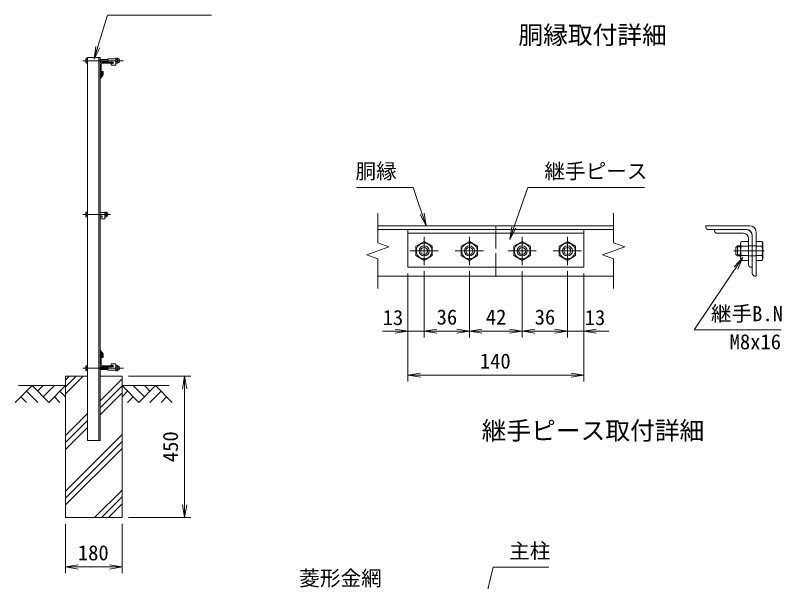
# Model space of a CAD drawing. Units: millimetres, scale not verified, with parts at other scales. Extents: x -4200 to 4200, y -2970 to 2970.
# Drawn here: x -168 to 2270, y -260 to 1543 of the extents above; entities that cross this region are included whole.
import ezdxf
from ezdxf.enums import TextEntityAlignment as Align

# ---------------------------------------------------------------- set-up
doc = ezdxf.new("R2010")
doc.units = ezdxf.units.MM
doc.header["$LTSCALE"] = 10
doc.linetypes.add('DASHED', pattern=[7.5, 6, -1.5])
doc.linetypes.add('USER1', pattern=[50.8, 31.75, -6.35, 6.35, -6.35])
for name, color, linetype, lineweight in [('0-0_D-STR1', 1, 'Continuous', 18), ('0-1_D-BMK', 2, 'USER1', 13), ('0-2_D-STR-DIM', 7, 'Continuous', 13), ('0-3_D-STR3', 3, 'Continuous', 13), ('0-4_D-BGD', 7, 'Continuous', 18), ('0-5_D-STR4', 7, 'Continuous', 18), ('0-6_D-DCR-HCH', 7, 'Continuous', 13), ('0-7_D-STR-TXT', 7, 'Continuous', 13), ('0-8_0', 7, 'Continuous', 18)]:
    doc.layers.add(name, color=color, linetype=linetype, lineweight=lineweight)
doc.layers.add('0-9_D-TTL-TXT', color=7, linetype='Continuous')
doc.styles.add('ＭＳ ゴシック', font='')
doc.styles.get('ＭＳ ゴシック').set_extended_font_data('MS Gothic')

# ---------------------------------------------------------------- blocks, each defined once
blk = doc.blocks.new('_Open')
at = {"layer": '0-8_0'}
blk.add_line((-10, 1.667), (0, 0), dxfattribs=at)
blk.add_lwpolyline([(-10, -1.667), (0, 0), (-10, 0)], dxfattribs=at)

msp = doc.modelspace()

# ---------------------------------------------------------------- linework, layer by layer
at = {"layer": '0-0_D-STR1'}
for p, q in [((61.53, 188.92), (61.53, 1408.92)), ((101.53, 1408.92), (61.53, 1408.92)), ((98.03, 188.92), (98.03, 1408.92)), ((101.53, 188.92), (101.53, 1408.92)), ((141.53, 1393.92), (106.53, 1393.92)), ((139.53, 1390.92), (109.03, 1390.92)), ((141.53, 1392.92), (141.53, 1393.92)), ((101.53, 1388.92), (101.53, 1353.92)), ((104.53, 1386.42), (104.53, 1355.92)), ((108.53, 1354.42), (101.53, 1345.37)), ((102.53, 1353.92), (101.53, 1353.92)), ((111.53, 1353.3), (101.53, 1340.8)), ((101.53, 1345.37), (101.53, 1340.8)), ((108.53, 1364.3), (108.53, 1354.42)), ((108.53, 1364.3), (111.53, 1364.3)), ((111.53, 1364.3), (111.53, 1353.3)), ((985.69, 872.81), (1735.69, 872.81)), ((985.69, 860.81), (1735.69, 860.81)), ((1360.69, 872.81), (1360.69, 860.81)), ((2169.05, 872.81), (2029.05, 872.81)), ((2029.05, 868.81), (2029.05, 872.81)), ((2159.05, 860.81), (2037.05, 860.81)), ((2177.05, 720.81), (2177.05, 842.81)), ((2189.05, 712.81), (2189.05, 852.81)), ((1360.69, 740.81), (1360.69, 712.81)), ((985.69, 712.81), (1735.69, 712.81)), ((2185.05, 712.81), (2189.05, 712.81)), ((111.53, 464.65), (101.53, 477.15)), ((102.53, 463.92), (101.53, 463.92)), ((101.53, 428.92), (101.53, 463.92)), ((108.53, 453.65), (108.53, 463.53)), ((111.53, 453.65), (111.53, 464.65)), ((104.53, 431.42), (104.53, 461.92)), ((108.53, 453.65), (111.53, 453.65)), ((141.53, 423.92), (106.53, 423.92)), ((139.53, 426.92), (109.03, 426.92)), ((141.53, 424.92), (141.53, 423.92)), ((101.53, 188.92), (61.53, 188.92))]:
    msp.add_line(p, q, dxfattribs=at)
at = {"layer": '0-0_D-STR1', "color": 4, "linetype": 'DASHED', "lineweight": 13}
msp.add_line((1360.69, 860.81), (1360.69, 740.81), dxfattribs=at)
at = {"layer": '0-0_D-STR1'}
msp.add_lwpolyline([(108.53, 463.53), (101.53, 472.58), (101.53, 477.15)], dxfattribs=at)
for centre, radius, start, end in [((106.53, 1388.92), 5, 90, 180), ((109.03, 1386.42), 4.5, 90, 180), ((139.53, 1392.92), 2, 270, 0), ((102.53, 1355.92), 2, 270, 0), ((2037.05, 868.81), 8, 180, 270), ((2159.05, 842.81), 18, 0, 90), ((2169.05, 852.81), 20, 0, 90), ((2185.05, 720.81), 8, 180, 270), ((102.53, 461.92), 2, 0, 90), ((106.53, 428.92), 5, 180, 270), ((109.03, 431.42), 4.5, 180, 270), ((139.53, 424.92), 2, 0, 90)]:
    msp.add_arc(centre, radius, start, end, dxfattribs=at)
at = {"layer": '0-1_D-BMK'}
for p, q in [((175.76, 1398.42), (46.53, 1398.42)), ((134.53, 908.92), (46.53, 908.92)), ((1132.69, 837.81), (1132.69, 747.81)), ((1276.69, 837.81), (1276.69, 747.81)), ((1444.69, 837.81), (1444.69, 747.81)), ((1588.69, 837.81), (1588.69, 747.81)), ((1087.69, 792.81), (1177.69, 792.81)), ((1231.69, 792.81), (1321.69, 792.81)), ((1399.69, 792.81), (1489.69, 792.81)), ((1543.69, 792.81), (1633.69, 792.81)), ((2118.25, 792.81), (2215.05, 792.81)), ((175.76, 419.42), (46.53, 419.42))]:
    msp.add_line(p, q, dxfattribs=at)
at = {"layer": '0-2_D-STR-DIM'}
for p, q in [((985.69, 912.81), (985.69, 818.46)), ((1735.69, 912.81), (1735.69, 818.46)), ((1700.45, 779.99), (1770.93, 805.64)), ((1770.93, 805.64), (1735.69, 818.46)), ((985.69, 767.16), (985.69, 672.81)), ((1735.69, 767.16), (1700.45, 779.99)), ((1735.69, 767.16), (1735.69, 672.81)), ((1080.69, 720.81), (1080.69, 377.1)), ((1080.69, 720.81), (1080.69, 517.1)), ((1132.69, 727.81), (1132.69, 517.1)), ((1132.69, 727.81), (1132.69, 517.1)), ((1276.69, 727.81), (1276.69, 517.1)), ((1276.69, 727.81), (1276.69, 517.1)), ((1444.69, 727.81), (1444.69, 517.1)), ((1444.69, 727.81), (1444.69, 517.1)), ((1588.69, 727.81), (1588.69, 517.1)), ((1588.69, 727.81), (1588.69, 517.1)), ((1640.69, 720.81), (1640.69, 377.1)), ((1640.69, 720.81), (1640.69, 517.1)), ((1040.69, 537.1), (1000.69, 537.1)), ((1080.69, 537.1), (1132.69, 537.1)), ((1132.69, 537.1), (1276.69, 537.1)), ((1172.69, 537.1), (1212.69, 537.1)), ((1276.69, 537.1), (1444.69, 537.1)), ((1444.69, 537.1), (1588.69, 537.1)), ((1548.69, 537.1), (1508.69, 537.1)), ((1588.69, 537.1), (1640.69, 537.1)), ((1680.69, 537.1), (1720.69, 537.1)), ((191.53, 393.92), (390.54, 393.92)), ((370.54, -56.08), (370.54, 393.92)), ((1080.69, 397.1), (1640.69, 397.1)), ((191.53, -56.08), (390.54, -56.08)), ((-8.47, -76.08), (-8.47, -233.4)), ((171.53, -76.08), (171.53, -233.4)), ((-8.47, -213.4), (171.53, -213.4))]:
    msp.add_line(p, q, dxfattribs=at)
msp.add_lwpolyline([(985.69, 767.16), (950.45, 779.99), (1020.93, 805.64), (985.69, 818.46)], dxfattribs=at)
at = {"layer": '0-3_D-STR3'}
for p, q in [((56.23, 1404.72), (56.92, 1405.92)), ((56.23, 1404.72), (56.23, 1392.12)), ((56.23, 1392.12), (56.92, 1390.91)), ((61.53, 1405.92), (56.92, 1405.92)), ((61.53, 1402.17), (56.92, 1402.17)), ((61.53, 1394.66), (56.92, 1394.66)), ((61.53, 1390.91), (56.92, 1390.91)), ((61.53, 1405.92), (61.53, 1390.91)), ((101.53, 1402.42), (126.78, 1402.42)), ((101.53, 1401.67), (126.78, 1401.67)), ((101.53, 1395.17), (126.78, 1395.17)), ((101.53, 1394.42), (126.78, 1394.42)), ((126.78, 1404.42), (126.78, 1393.92)), ((151.78, 1404.42), (126.78, 1404.42)), ((141.53, 1393.92), (126.78, 1393.92)), ((151.78, 1404.65), (151.78, 1392.31)), ((151.78, 1404.65), (151.78, 1392.31)), ((151.78, 1404.42), (151.78, 1384.42)), ((152.78, 1406.52), (157.28, 1406.52)), ((157.28, 1402.47), (152.78, 1402.47)), ((157.28, 1394.37), (152.78, 1394.37)), ((152.78, 1390.32), (157.28, 1390.32)), ((158.28, 1404.65), (158.28, 1392.31)), ((158.28, 1404.65), (158.28, 1392.31)), ((136.78, 1389.42), (136.78, 1384.42)), ((141.53, 1389.42), (136.78, 1389.42)), ((151.78, 1384.42), (136.78, 1384.42)), ((56.23, 915.22), (56.92, 916.42)), ((56.23, 915.22), (56.23, 902.62)), ((56.23, 902.62), (56.92, 901.41)), ((61.53, 916.42), (56.92, 916.42)), ((61.53, 912.67), (56.92, 912.67)), ((61.53, 905.16), (56.92, 905.16)), ((61.53, 916.42), (61.53, 901.41)), ((116.53, 914.92), (101.53, 914.92)), ((106.28, 904.42), (101.53, 904.42)), ((116.53, 901.41), (116.53, 916.42)), ((116.53, 914.92), (116.53, 894.92)), ((116.53, 912.67), (122.3, 912.67)), ((116.53, 905.16), (122.3, 905.16)), ((123.03, 902.67), (123.03, 915.17)), ((123.03, 912.92), (125.33, 912.92)), ((123.03, 904.92), (125.33, 904.92)), ((125.33, 912.92), (126.53, 911.72)), ((126.53, 911.72), (126.53, 906.12)), ((61.53, 901.41), (56.92, 901.41)), ((106.28, 899.92), (101.53, 899.92)), ((101.53, 899.92), (101.53, 894.92)), ((116.53, 894.92), (101.53, 894.92)), ((1080.69, 860.81), (1640.69, 860.81)), ((1080.69, 860.81), (1080.69, 740.81)), ((1640.69, 860.81), (1640.69, 740.81)), ((2057.05, 860.81), (2057.05, 856.81)), ((2057.05, 860.81), (2157.05, 860.81)), ((1080.69, 848.81), (1640.69, 848.81)), ((2065.05, 848.81), (2149.05, 848.81)), ((2165.05, 832.81), (2165.05, 748.81)), ((2177.05, 840.81), (2177.05, 740.81)), ((1132.69, 822.83), (1106.69, 807.82)), ((1106.69, 807.82), (1106.69, 777.8)), ((1158.69, 807.82), (1132.69, 822.83)), ((1158.69, 777.8), (1158.69, 807.82)), ((1276.69, 822.83), (1250.69, 807.82)), ((1250.69, 807.82), (1250.69, 777.8)), ((1302.69, 807.82), (1276.69, 822.83)), ((1302.69, 777.8), (1302.69, 807.82)), ((1444.69, 822.83), (1418.69, 807.82)), ((1418.69, 807.82), (1418.69, 777.8)), ((1470.69, 807.82), (1444.69, 822.83)), ((1470.69, 777.8), (1470.69, 807.82)), ((1588.69, 822.83), (1562.69, 807.82)), ((1562.69, 807.82), (1562.69, 777.8)), ((1614.69, 807.82), (1588.69, 822.83)), ((1614.69, 777.8), (1614.69, 807.82)), ((2139.05, 805.81), (2126.85, 805.81)), ((2139.05, 808.81), (2129.85, 808.81)), ((2139.05, 817.81), (2139.05, 767.81)), ((2165.05, 807.82), (2141.95, 807.82)), ((2165.05, 822.83), (2165.05, 762.79)), ((2189.05, 808.81), (2165.05, 808.81)), ((2189.05, 762.79), (2189.05, 822.83)), ((2189.05, 822.83), (2207.46, 822.83)), ((2189.05, 807.82), (2207.46, 807.82)), ((2210.25, 818.01), (2207.46, 822.83)), ((2210.25, 767.61), (2210.25, 818.01)), ((2125.05, 781.61), (2125.05, 804.01)), ((2129.85, 776.81), (2125.05, 781.61)), ((1106.69, 777.8), (1132.69, 762.79)), ((1132.69, 762.79), (1158.69, 777.8)), ((1250.69, 777.8), (1276.69, 762.79)), ((1276.69, 762.79), (1302.69, 777.8)), ((1418.69, 777.8), (1444.69, 762.79)), ((1444.69, 762.79), (1470.69, 777.8)), ((1562.69, 777.8), (1588.69, 762.79)), ((1588.69, 762.79), (1614.69, 777.8)), ((2139.05, 779.81), (2126.85, 779.81)), ((2139.05, 776.81), (2129.85, 776.81)), ((2165.05, 777.8), (2141.95, 777.8)), ((2189.05, 776.81), (2165.05, 776.81)), ((2189.05, 777.8), (2207.46, 777.8)), ((2189.05, 762.79), (2207.46, 762.79)), ((2210.25, 767.61), (2207.46, 762.79)), ((1080.69, 740.81), (1640.69, 740.81)), ((2173.05, 740.81), (2177.05, 740.81)), ((56.23, 425.72), (56.92, 426.92)), ((56.23, 413.12), (56.23, 425.72)), ((61.53, 426.92), (56.92, 426.92)), ((61.53, 423.17), (56.92, 423.17)), ((61.53, 415.66), (56.92, 415.66)), ((61.53, 411.91), (61.53, 426.92)), ((101.53, 423.42), (126.78, 423.42)), ((101.53, 422.67), (126.78, 422.67)), ((101.53, 416.17), (126.78, 416.17)), ((101.53, 415.42), (126.78, 415.42)), ((141.53, 423.92), (126.78, 423.92)), ((126.78, 413.42), (126.78, 423.92)), ((151.78, 433.42), (136.78, 433.42)), ((136.78, 428.42), (136.78, 433.42)), ((141.53, 428.42), (136.78, 428.42)), ((151.78, 413.42), (151.78, 433.42)), ((151.78, 413.18), (151.78, 425.53)), ((151.78, 413.18), (151.78, 425.53)), ((152.78, 427.52), (157.28, 427.52)), ((157.28, 423.47), (152.78, 423.47)), ((157.28, 415.37), (152.78, 415.37)), ((158.28, 413.18), (158.28, 425.53)), ((158.28, 413.18), (158.28, 425.53)), ((56.23, 413.12), (56.92, 411.91)), ((61.53, 411.91), (56.92, 411.91)), ((151.78, 413.42), (126.78, 413.42)), ((152.78, 411.32), (157.28, 411.32))]:
    msp.add_line(p, q, dxfattribs=at)
for points in [[(116.53, 916.42), (122.3, 916.42), (123.03, 915.17)], [(116.53, 901.41), (122.3, 901.41), (123.03, 902.67)], [(125.33, 912.92), (125.33, 904.92), (126.53, 906.12)], [(2129.85, 776.81), (2129.85, 808.81), (2125.05, 804.01)], [(2165.05, 822.83), (2141.95, 822.83), (2139.05, 817.81)], [(2165.05, 762.79), (2141.95, 762.79), (2139.05, 767.81)]]:
    msp.add_lwpolyline(points, dxfattribs=at)
for centre, radius in [((1132.69, 792.81), 25), ((1132.69, 792.81), 16), ((1276.69, 792.81), 25), ((1276.69, 792.81), 16), ((1444.69, 792.81), 25), ((1444.69, 792.81), 16), ((1588.69, 792.81), 25), ((1588.69, 792.81), 16), ((1132.69, 792.81), 11.2), ((1276.69, 792.81), 11.2), ((1444.69, 792.81), 11.2), ((1588.69, 792.81), 11.2)]:
    msp.add_circle(centre, radius, dxfattribs=at)
for centre, radius, start, end in [((68.76, 1398.42), 12.42, 162.4121, 197.5879), ((59.67, 1404.05), 3.32, 145.61585, 214.38415), ((59.67, 1392.79), 3.32, 145.61585, 214.38415), ((141.53, 1391.67), 2.25, 270, 90), ((154.32, 1404.49), 2.54, 127.21089, 232.78911), ((160.48, 1398.42), 8.7, 152.26063, 207.73937), ((154.33, 1392.34), 2.55, 127.42505, 232.57495), ((155.74, 1404.49), 2.54, 307.21089, 52.78911), ((149.58, 1398.42), 8.7, 332.26063, 27.73937), ((155.73, 1392.34), 2.55, 307.42505, 52.57495), ((158.65, 1405.36), 0.5, 189.83916, 262.83194), ((158.65, 1391.47), 0.5, 97.16806, 163.42019), ((157.78, 1398.42), 6.5, 277.16806, 82.83194), ((68.76, 908.92), 12.42, 162.4121, 197.5879), ((59.67, 914.55), 3.32, 145.61585, 214.38415), ((59.67, 903.29), 3.32, 145.61585, 214.38415), ((106.28, 902.17), 2.25, 270, 90), ((119.56, 914.55), 3.32, 325.61586, 34.38414), ((110.46, 908.92), 12.42, 342.4121, 17.5879), ((119.56, 903.29), 3.32, 325.61585, 34.38416), ((2065.05, 856.81), 8, 180, 270), ((2157.05, 840.81), 20, 0, 90), ((2149.05, 832.81), 16, 0, 90), ((2189.3, 792.81), 49.68, 162.4121, 197.5879), ((2152.92, 815.33), 13.29, 145.61585, 214.38416), ((2196.5, 815.33), 13.29, 325.61585, 34.38415), ((2160.11, 792.81), 49.68, 342.4121, 17.5879), ((2152.92, 770.3), 13.29, 145.61586, 214.38414), ((2196.5, 770.3), 13.29, 325.61585, 34.38415), ((2173.05, 748.81), 8, 180, 270), ((68.76, 419.42), 12.42, 162.4121, 197.5879), ((59.67, 425.05), 3.32, 145.61585, 214.38415), ((59.67, 413.79), 3.32, 145.61585, 214.38415), ((141.53, 426.17), 2.25, 270, 90), ((154.33, 425.49), 2.55, 127.42505, 232.57495), ((160.48, 419.42), 8.7, 152.26063, 207.73937), ((154.32, 413.34), 2.54, 127.21089, 232.78911), ((155.73, 425.49), 2.55, 307.42505, 52.57495), ((149.58, 419.42), 8.7, 332.26063, 27.73937), ((155.74, 413.34), 2.54, 307.21089, 52.78911), ((158.65, 426.36), 0.5, 196.57981, 262.83194), ((157.78, 419.42), 6.5, 277.16806, 82.83194), ((158.65, 412.47), 0.5, 97.16806, 170.16084)]:
    msp.add_arc(centre, radius, start, end, dxfattribs=at)
at = {"layer": '0-4_D-BGD'}
for p, q in [((-158.47, 363.92), (-8.47, 363.92)), ((321.53, 363.92), (171.53, 363.92))]:
    msp.add_line(p, q, dxfattribs=at)
at = {"layer": '0-5_D-STR4'}
for p, q in [((-8.47, 393.92), (-8.47, -56.08)), ((61.53, 393.92), (-8.47, 393.92)), ((171.53, 393.92), (101.53, 393.92)), ((171.53, 393.92), (171.53, -56.08)), ((171.53, -56.08), (-8.47, -56.08))]:
    msp.add_line(p, q, dxfattribs=at)
at = {"layer": '0-6_D-DCR-HCH'}
for p, q in [((-8.47, 337.64), (47.8, 393.92)), ((-8.47, 359.74), (25.7, 393.92)), ((-8.47, 381.84), (3.61, 393.92)), ((101.53, 315.06), (171.53, 385.06)), ((-114.9, 363.92), (-168.11, 310.71)), ((-132.63, 346.18), (-97, 310.71)), ((-114.9, 363.92), (-61.68, 310.71)), ((-97.16, 346.18), (-79.42, 363.92)), ((-79.42, 328.44), (-43.95, 363.92)), ((-61.68, 310.71), (-8.47, 363.92)), ((-26.21, 346.18), (-8.47, 328.52)), ((101.53, 292.97), (171.53, 362.97)), ((224.74, 310.71), (171.53, 363.92)), ((189.27, 346.18), (171.53, 328.52)), ((242.48, 328.44), (207, 363.92)), ((277.95, 363.92), (224.74, 310.71)), ((260.31, 346.09), (242.48, 363.92)), ((295.69, 346.18), (260.05, 310.71)), ((277.95, 363.92), (331.16, 310.71)), ((-150.37, 328.44), (-132.55, 310.71)), ((-43.95, 328.44), (-26.13, 310.71)), ((101.53, 270.87), (171.53, 340.87)), ((207, 328.44), (189.18, 310.71)), ((313.43, 328.44), (295.61, 310.71)), ((-8.47, 205.06), (61.53, 275.06)), ((-8.47, 182.97), (61.53, 252.97)), ((-8.47, 160.87), (61.53, 230.87)), ((-8.47, 28.29), (171.53, 208.29)), ((-8.47, 6.19), (171.53, 186.19)), ((-8.47, -15.91), (171.53, 164.09)), ((83.94, -56.08), (171.53, 31.51)), ((106.03, -56.08), (171.53, 9.41)), ((128.13, -56.08), (171.53, -12.69))]:
    msp.add_line(p, q, dxfattribs=at)
at = {"layer": '0-7_D-STR-TXT'}
for points in [[(456.21, 1542.8), (124.83, 1542.8), (83.14, 1405.13)], [(917.97, 994.15), (1097.58, 994.15), (1138.46, 874.7)], [(1833.47, 994.15), (1462.24, 994.15), (1405.88, 830.95)], [(2269.32, 541.34), (1992, 541.34), (2146.18, 770.31)], [(1529.65, -214.5), (1352.33, -214.5), (1323.53, -332.54)]]:
    msp.add_lwpolyline(points, dxfattribs=at)

# ---------------------------------------------------------------- block references
at = {"layer": '0-2_D-STR-DIM', "xscale": 4, "yscale": 4}
for p in [(1080.69, 537.1), (1276.69, 537.1), (1444.69, 537.1), (1588.69, 537.1), (1588.69, 537.1), (1640.69, 397.1), (171.53, -213.4)]:
    msp.add_blockref('_Open', p, dxfattribs=at)
for p, rotation in [((1132.69, 537.1), 180), ((1132.69, 537.1), 180), ((1276.69, 537.1), 180), ((1444.69, 537.1), 180), ((1640.69, 537.1), 180), ((370.54, 393.92), 90), ((1080.69, 397.1), 180), ((370.54, -56.08), 270), ((-8.47, -213.4), 180)]:
    msp.add_blockref('_Open', p, dxfattribs=dict(at, rotation=rotation))
at = {"layer": '0-7_D-STR-TXT', "xscale": 4, "yscale": 4}
for p, rotation in [((82.56, 1403.22), 253.14944), ((1139.1, 872.81), 288.89188), ((1405.23, 829.06), 250.94989), ((2147.3, 771.97), 56.0438)]:
    msp.add_blockref('_Open', p, dxfattribs=dict(at, rotation=rotation))

# ---------------------------------------------------------------- texts
at = {"layer": '0-2_D-STR-DIM', "style": 'ＭＳ ゴシック'}
for s, p in [('13', (1000.77, 542.29)), ('36', (1172.57, 543.85)), ('42', (1328.97, 543.85)), ('36', (1484.57, 543.85)), ('13', (1643.69, 542.29)), ('140', (1310.03, 403.85)), ('180', (30.87, -206.65))]:
    msp.add_text(s, height=48.09, dxfattribs=at).set_placement(p, align=Align.BOTTOM_LEFT)
msp.add_text('450', height=48.09, rotation=90, dxfattribs=at).set_placement((363.79, 120.41), align=Align.BOTTOM_LEFT)
at = {"layer": '0-7_D-STR-TXT', "style": 'ＭＳ ゴシック'}
for s, p in [('胴縁', (914.42, 1008.13)), ('継手ピース', (1515.45, 1008.26)), ('継手B.N', (2045.2, 554.69)), ('M8x16', (2104.84, 465.13)), ('主柱', (1403.25, -200.77)), ('菱形金網', (735.57, -287.53))]:
    msp.add_text(s, height=48.09, dxfattribs=at).set_placement(p, align=Align.BOTTOM_LEFT)
at = {"layer": '0-9_D-TTL-TXT', "style": 'ＭＳ ゴシック'}
for s, p in [('胴縁取付詳細', (1432.68, 1434.07)), ('継手ピース取付詳細', (1315.73, 174.49))]:
    msp.add_text(s, height=57.7, dxfattribs=at).set_placement(p, align=Align.BOTTOM_LEFT)

doc.saveas('drawing.dxf')
